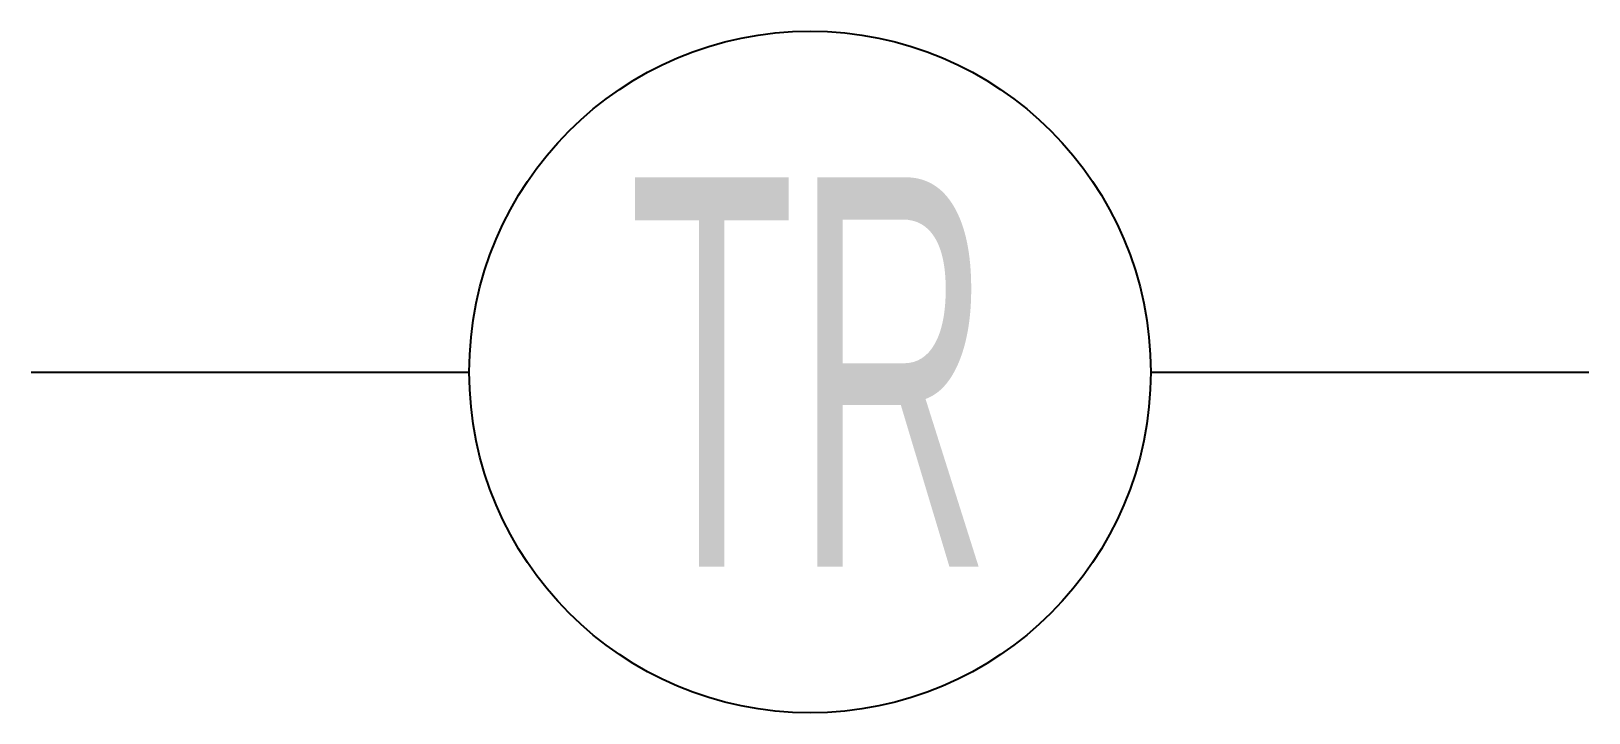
# Model space of a CAD drawing. Extents: x -4 to 4, y -1.75 to 1.75.
import ezdxf
from ezdxf.enums import TextEntityAlignment as Align

# ---------------------------------------------------------------- set-up
doc = ezdxf.new("R2010")
doc.units = 0
doc.header["$LTSCALE"] = 0.01
doc.header["$MEASUREMENT"] = 0
doc.layers.get('0').update_dxf_attribs({"lineweight": 20})
doc.styles.add('COA_Existing', font='arial.ttf', dxfattribs={"height": 2})

msp = doc.modelspace()

# ---------------------------------------------------------------- linework, layer by layer
at = {"color": 0, "linetype": 'ByBlock', "lineweight": -2}
for points in [[(-4, 0), (-1.75, 0)], [(1.75, 0), (4, 0)]]:
    msp.add_lwpolyline(points, dxfattribs=at)
msp.add_circle((0, 0), 1.75, dxfattribs=at)

# ---------------------------------------------------------------- texts
at = {"color": 0, "linetype": 'ByBlock', "lineweight": -2, "style": 'COA_Existing', "width": 0.5}
msp.add_text('TR', height=2, dxfattribs=at).set_placement((0, -1), align=Align.CENTER)

doc.saveas('drawing.dxf')
